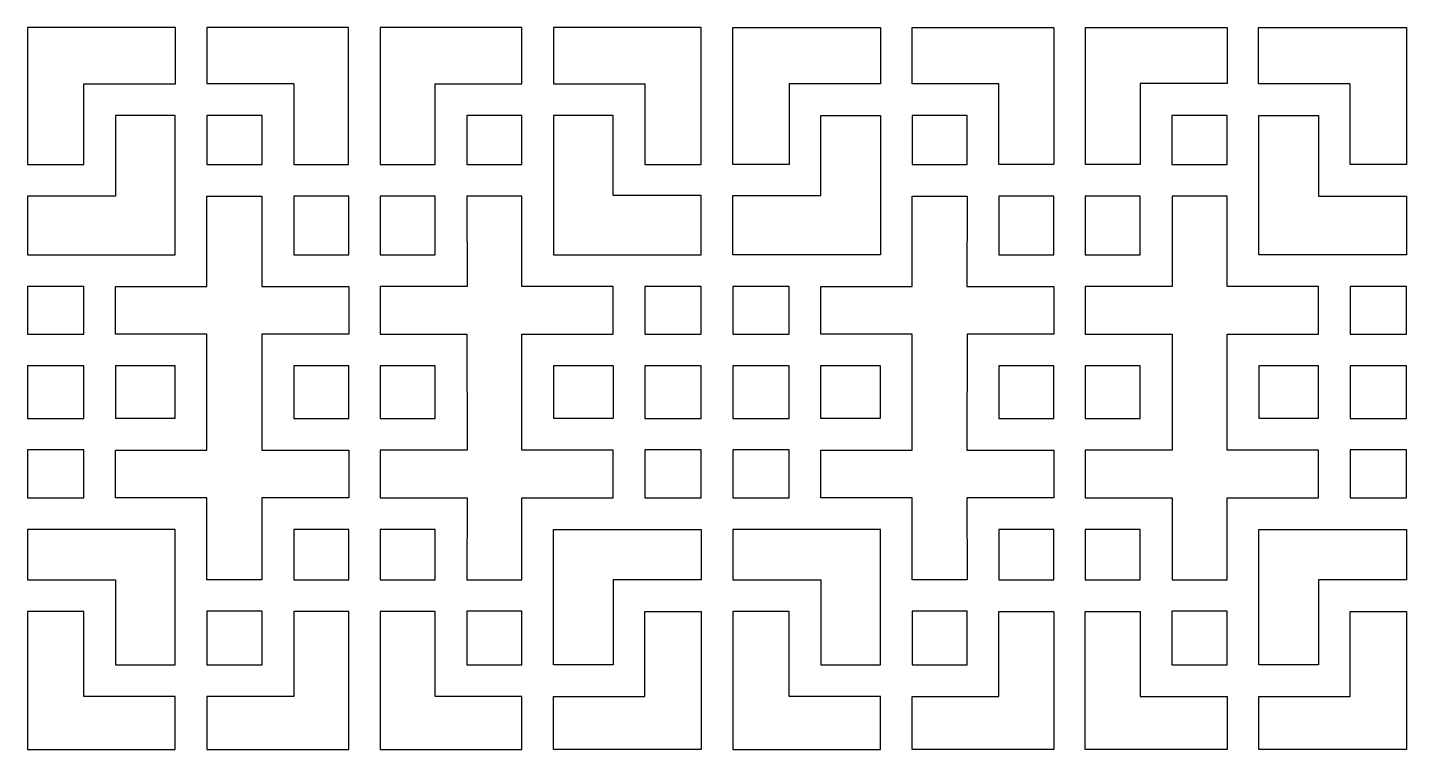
# Model space of a CAD drawing. Header units: centimetres. Extents: x -149 to 149, y -171 to 171.
# Drawn here: x -149.3 to -70.9, y -127.7 to -86.6 of the extents above; entities that cross this region are included whole.
import ezdxf

# ---------------------------------------------------------------- set-up
doc = ezdxf.new("R2010")
doc.units = ezdxf.units.CM
doc.header["$MEASUREMENT"] = 0
doc.layers.add('layer 1', color=7, linetype='Continuous')

msp = doc.modelspace()

# ---------------------------------------------------------------- linework, layer by layer
at = {"layer": 'layer 1', "color": 142}
for points in [[(-139.12947, -94.38502), (-135.99697, -94.38502), (-135.99697, -91.59502), (-139.12947, -91.59502), (-139.12947, -94.38502)], [(-124.35697, -94.38502), (-121.22447, -94.38502), (-121.22447, -91.59502), (-124.35697, -91.59502), (-124.35697, -94.38502)], [(-99.01491, -94.38502), (-95.88241, -94.38502), (-95.88241, -91.59502), (-99.01491, -91.59502), (-99.01491, -94.38502)], [(-84.24241, -94.38502), (-81.10991, -94.38502), (-81.10991, -91.59502), (-84.24241, -91.59502), (-84.24241, -94.38502)], [(-134.19697, -99.52001), (-131.06697, -99.52001), (-131.06697, -96.18751), (-134.19697, -96.18751), (-134.19697, -99.52001)], [(-129.28697, -99.52001), (-126.15697, -99.52001), (-126.15697, -96.18751), (-129.28697, -96.18751), (-129.28697, -99.52001)], [(-94.08241, -99.52001), (-90.95241, -99.52001), (-90.95241, -96.18751), (-94.08241, -96.18751), (-94.08241, -99.52001)], [(-89.17241, -99.52001), (-86.04241, -99.52001), (-86.04241, -96.18751), (-89.17241, -96.18751), (-89.17241, -99.52001)], [(-149.33447, -104.03502), (-146.13447, -104.03502), (-146.13447, -101.32002), (-149.33447, -101.32002), (-149.33447, -104.03502)], [(-114.21947, -104.03502), (-111.01947, -104.03502), (-111.01947, -101.32002), (-114.21947, -101.32002), (-114.21947, -104.03502)], [(-109.21991, -104.03502), (-106.01991, -104.03502), (-106.01991, -101.32002), (-109.21991, -101.32002), (-109.21991, -104.03502)], [(-74.10491, -104.03502), (-70.90491, -104.03502), (-70.90491, -101.32002), (-74.10491, -101.32002), (-74.10491, -104.03502)], [(-149.33447, -108.83), (-146.13447, -108.83), (-146.13447, -105.83502), (-149.33447, -105.83502), (-149.33447, -108.83)], [(-144.33947, -108.825), (-140.93197, -108.825), (-140.93197, -105.83502), (-144.33947, -105.83502), (-144.33947, -108.825)], [(-134.19697, -108.83001), (-131.06447, -108.83001), (-131.06447, -105.83251), (-134.19697, -105.83251), (-134.19697, -108.83001)], [(-129.28697, -108.83001), (-126.15697, -108.83001), (-126.15697, -105.83251), (-129.28697, -105.83251), (-129.28697, -108.83001)], [(-119.42197, -108.825), (-116.01447, -108.825), (-116.01447, -105.83502), (-119.42197, -105.83502), (-119.42197, -108.825)], [(-114.21947, -108.83), (-111.01947, -108.83), (-111.01947, -105.83502), (-114.21947, -105.83502), (-114.21947, -108.83)], [(-109.21991, -108.83), (-106.01991, -108.83), (-106.01991, -105.83502), (-109.21991, -105.83502), (-109.21991, -108.83)], [(-104.22491, -108.825), (-100.81741, -108.825), (-100.81741, -105.83502), (-104.22491, -105.83502), (-104.22491, -108.825)], [(-94.08241, -108.83001), (-90.95241, -108.83001), (-90.95241, -105.83251), (-94.08241, -105.83251), (-94.08241, -108.83001)], [(-89.17491, -108.83001), (-86.04241, -108.83001), (-86.04241, -105.83251), (-89.17491, -105.83251), (-89.17491, -108.83001)], [(-79.30741, -108.825), (-75.89991, -108.825), (-75.89991, -105.83502), (-79.30741, -105.83502), (-79.30741, -108.825)], [(-74.10491, -108.83), (-70.90491, -108.83), (-70.90491, -105.83502), (-74.10491, -105.83502), (-74.10491, -108.83)], [(-149.33396, -113.35224), (-146.13608, -113.35224), (-146.13608, -110.62588), (-149.33396, -110.62588), (-149.33396, -113.35224)], [(-114.21947, -113.35), (-111.01947, -113.35), (-111.01947, -110.62752), (-114.21947, -110.62752), (-114.21947, -113.35)], [(-109.21991, -113.35), (-106.01991, -113.35), (-106.01991, -110.62752), (-109.21991, -110.62752), (-109.21991, -113.35)], [(-74.1033, -113.35224), (-70.90542, -113.35224), (-70.90542, -110.62588), (-74.1033, -110.62588), (-74.1033, -113.35224)], [(-134.19697, -118.00502), (-131.06697, -118.00502), (-131.06697, -115.14752), (-134.19697, -115.14752), (-134.19697, -118.00502)], [(-129.28697, -118.00502), (-126.15447, -118.00502), (-126.15447, -115.14752), (-129.28697, -115.14752), (-129.28697, -118.00502)], [(-94.08491, -118.00502), (-90.95241, -118.00502), (-90.95241, -115.14752), (-94.08491, -115.14752), (-94.08491, -118.00502)], [(-89.17241, -118.00502), (-86.04241, -118.00502), (-86.04241, -115.14752), (-89.17241, -115.14752), (-89.17241, -118.00502)], [(-139.12947, -122.85252), (-135.99697, -122.85252), (-135.99697, -119.80502), (-139.12947, -119.80502), (-139.12947, -122.85252)], [(-124.35697, -122.85252), (-121.22447, -122.85252), (-121.22447, -119.80502), (-124.35697, -119.80502), (-124.35697, -122.85252)], [(-99.01491, -122.85252), (-95.88241, -122.85252), (-95.88241, -119.80502), (-99.01491, -119.80502), (-99.01491, -122.85252)], [(-84.24241, -122.85252), (-81.10991, -122.85252), (-81.10991, -119.80502), (-84.24241, -119.80502), (-84.24241, -122.85252)]]:
    msp.add_lwpolyline(points, close=True, dxfattribs=at)
for points, knots in [([(-146.13698, -89.79502), (-146.13698, -89.79502), (-146.13697, -94.38502), (-146.13697, -94.38502), (-146.13697, -94.38502), (-146.13697, -94.38502), (-149.33447, -94.38502), (-149.33447, -94.38502), (-149.33447, -94.38502), (-149.33447, -94.38502), (-149.33447, -86.59502), (-149.33447, -86.59502), (-149.33447, -86.59502), (-149.33447, -86.59502), (-140.92947, -86.59502), (-140.92947, -86.59502), (-140.92947, -86.59502), (-140.92947, -86.59502), (-140.92947, -89.79502), (-140.92947, -89.79502), (-140.92947, -89.79502), (-140.92947, -89.79502), (-146.13698, -89.79502), (-146.13698, -89.79502)], [0, 0, 0, 0, 0.14285714, 0.14285714, 0.14285714, 0.14285714, 0.28571429, 0.28571429, 0.28571429, 0.28571429, 0.42857143, 0.42857143, 0.42857143, 0.42857143, 0.57142857, 0.57142857, 0.57142857, 0.57142857, 0.71428571, 0.71428571, 0.71428571, 0.71428571, 1, 1, 1, 1]), ([(-134.19697, -89.76944), (-134.19697, -89.76944), (-139.12947, -89.76944), (-139.12947, -89.76944), (-139.12947, -89.76944), (-139.12947, -89.76944), (-139.12947, -86.59502), (-139.12947, -86.59502), (-139.12947, -86.59502), (-139.12947, -86.59502), (-131.07197, -86.59502), (-131.07197, -86.59502), (-131.07197, -86.59502), (-131.07197, -86.59502), (-131.07197, -94.38502), (-131.07197, -94.38502), (-131.07197, -94.38502), (-131.07197, -94.38502), (-134.19697, -94.38502), (-134.19697, -94.38502), (-134.19697, -94.38502), (-134.19697, -94.38502), (-134.19697, -89.76944), (-134.19697, -89.76944)], [0, 0, 0, 0, 0.14285714, 0.14285714, 0.14285714, 0.14285714, 0.28571429, 0.28571429, 0.28571429, 0.28571429, 0.42857143, 0.42857143, 0.42857143, 0.42857143, 0.57142857, 0.57142857, 0.57142857, 0.57142857, 0.71428571, 0.71428571, 0.71428571, 0.71428571, 1, 1, 1, 1]), ([(-121.22447, -86.59502), (-121.22447, -86.59502), (-121.22447, -89.79502), (-121.22447, -89.79502), (-121.22447, -89.79502), (-121.22447, -89.79502), (-126.15697, -89.79501), (-126.15697, -89.79501), (-126.15697, -89.79501), (-126.15697, -89.79501), (-126.15697, -94.38502), (-126.15697, -94.38502), (-126.15697, -94.38502), (-126.15697, -94.38502), (-129.28197, -94.38502), (-129.28197, -94.38502), (-129.28197, -94.38502), (-129.28197, -94.38502), (-129.28197, -86.59502), (-129.28197, -86.59502), (-129.28197, -86.59502), (-129.28197, -86.59502), (-121.22447, -86.59502), (-121.22447, -86.59502)], [0, 0, 0, 0, 0.14285714, 0.14285714, 0.14285714, 0.14285714, 0.28571429, 0.28571429, 0.28571429, 0.28571429, 0.42857143, 0.42857143, 0.42857143, 0.42857143, 0.57142857, 0.57142857, 0.57142857, 0.57142857, 0.71428571, 0.71428571, 0.71428571, 0.71428571, 1, 1, 1, 1]), ([(-111.01947, -86.59502), (-111.01947, -86.59502), (-111.01947, -94.38502), (-111.01947, -94.38502), (-111.01947, -94.38502), (-111.01947, -94.38502), (-114.21697, -94.38502), (-114.21697, -94.38502), (-114.21697, -94.38502), (-114.21697, -94.38502), (-114.21697, -89.79502), (-114.21697, -89.79502), (-114.21697, -89.79502), (-114.21697, -89.79502), (-119.42447, -89.79502), (-119.42447, -89.79502), (-119.42447, -89.79502), (-119.42447, -89.79502), (-119.42447, -86.59502), (-119.42447, -86.59502), (-119.42447, -86.59502), (-119.42447, -86.59502), (-111.01947, -86.59502), (-111.01947, -86.59502)], [0, 0, 0, 0, 0.14285714, 0.14285714, 0.14285714, 0.14285714, 0.28571429, 0.28571429, 0.28571429, 0.28571429, 0.42857143, 0.42857143, 0.42857143, 0.42857143, 0.57142857, 0.57142857, 0.57142857, 0.57142857, 0.71428571, 0.71428571, 0.71428571, 0.71428571, 1, 1, 1, 1]), ([(-109.21991, -86.59502), (-109.21991, -86.59502), (-109.21991, -94.38502), (-109.21991, -94.38502), (-109.21991, -94.38502), (-109.21991, -94.38502), (-106.02241, -94.38502), (-106.02241, -94.38502), (-106.02241, -94.38502), (-106.02241, -94.38502), (-106.02241, -89.79502), (-106.02241, -89.79502), (-106.02241, -89.79502), (-106.02241, -89.79502), (-100.81491, -89.79502), (-100.81491, -89.79502), (-100.81491, -89.79502), (-100.81491, -89.79502), (-100.81491, -86.59502), (-100.81491, -86.59502), (-100.81491, -86.59502), (-100.81491, -86.59502), (-109.21991, -86.59502), (-109.21991, -86.59502)], [0, 0, 0, 0, 0.14285714, 0.14285714, 0.14285714, 0.14285714, 0.28571429, 0.28571429, 0.28571429, 0.28571429, 0.42857143, 0.42857143, 0.42857143, 0.42857143, 0.57142857, 0.57142857, 0.57142857, 0.57142857, 0.71428571, 0.71428571, 0.71428571, 0.71428571, 1, 1, 1, 1]), ([(-99.01491, -86.59502), (-99.01491, -86.59502), (-99.01491, -89.79502), (-99.01491, -89.79502), (-99.01491, -89.79502), (-99.01491, -89.79502), (-94.08241, -89.79501), (-94.08241, -89.79501), (-94.08241, -89.79501), (-94.08241, -89.79501), (-94.08241, -94.38502), (-94.08241, -94.38502), (-94.08241, -94.38502), (-94.08241, -94.38502), (-90.95741, -94.38502), (-90.95741, -94.38502), (-90.95741, -94.38502), (-90.95741, -94.38502), (-90.95741, -86.59502), (-90.95741, -86.59502), (-90.95741, -86.59502), (-90.95741, -86.59502), (-99.01491, -86.59502), (-99.01491, -86.59502)], [0, 0, 0, 0, 0.14285714, 0.14285714, 0.14285714, 0.14285714, 0.28571429, 0.28571429, 0.28571429, 0.28571429, 0.42857143, 0.42857143, 0.42857143, 0.42857143, 0.57142857, 0.57142857, 0.57142857, 0.57142857, 0.71428571, 0.71428571, 0.71428571, 0.71428571, 1, 1, 1, 1]), ([(-86.04241, -89.76944), (-86.04241, -89.76944), (-81.10991, -89.76944), (-81.10991, -89.76944), (-81.10991, -89.76944), (-81.10991, -89.76944), (-81.10991, -86.59502), (-81.10991, -86.59502), (-81.10991, -86.59502), (-81.10991, -86.59502), (-89.16741, -86.59502), (-89.16741, -86.59502), (-89.16741, -86.59502), (-89.16741, -86.59502), (-89.16741, -94.38502), (-89.16741, -94.38502), (-89.16741, -94.38502), (-89.16741, -94.38502), (-86.04241, -94.38502), (-86.04241, -94.38502), (-86.04241, -94.38502), (-86.04241, -94.38502), (-86.04241, -89.76944), (-86.04241, -89.76944)], [0, 0, 0, 0, 0.14285714, 0.14285714, 0.14285714, 0.14285714, 0.28571429, 0.28571429, 0.28571429, 0.28571429, 0.42857143, 0.42857143, 0.42857143, 0.42857143, 0.57142857, 0.57142857, 0.57142857, 0.57142857, 0.71428571, 0.71428571, 0.71428571, 0.71428571, 1, 1, 1, 1]), ([(-74.1024, -89.79502), (-74.1024, -89.79502), (-74.10241, -94.38502), (-74.10241, -94.38502), (-74.10241, -94.38502), (-74.10241, -94.38502), (-70.90491, -94.38502), (-70.90491, -94.38502), (-70.90491, -94.38502), (-70.90491, -94.38502), (-70.90491, -86.59502), (-70.90491, -86.59502), (-70.90491, -86.59502), (-70.90491, -86.59502), (-79.30991, -86.59502), (-79.30991, -86.59502), (-79.30991, -86.59502), (-79.30991, -86.59502), (-79.30991, -89.79502), (-79.30991, -89.79502), (-79.30991, -89.79502), (-79.30991, -89.79502), (-74.1024, -89.79502), (-74.1024, -89.79502)], [0, 0, 0, 0, 0.14285714, 0.14285714, 0.14285714, 0.14285714, 0.28571429, 0.28571429, 0.28571429, 0.28571429, 0.42857143, 0.42857143, 0.42857143, 0.42857143, 0.57142857, 0.57142857, 0.57142857, 0.57142857, 0.71428571, 0.71428571, 0.71428571, 0.71428571, 1, 1, 1, 1]), ([(-140.94808, -99.52008), (-140.94808, -99.52008), (-149.33447, -99.52001), (-149.33447, -99.52001), (-149.33447, -99.52001), (-149.33447, -99.52001), (-149.33447, -96.18501), (-149.33447, -96.18501), (-149.33447, -96.18501), (-149.33447, -96.18501), (-144.33447, -96.18547), (-144.33447, -96.18547), (-144.33447, -96.18547), (-144.33447, -96.18547), (-144.33447, -91.59502), (-144.33447, -91.59502), (-144.33447, -91.59502), (-144.33447, -91.59502), (-140.93197, -91.59502), (-140.93197, -91.59502), (-140.93197, -91.59502), (-140.93197, -91.59502), (-140.94808, -99.52008), (-140.94808, -99.52008)], [0, 0, 0, 0, 0.14285714, 0.14285714, 0.14285714, 0.14285714, 0.28571429, 0.28571429, 0.28571429, 0.28571429, 0.42857143, 0.42857143, 0.42857143, 0.42857143, 0.57142857, 0.57142857, 0.57142857, 0.57142857, 0.71428571, 0.71428571, 0.71428571, 0.71428571, 1, 1, 1, 1]), ([(-119.42197, -99.52001), (-119.42197, -99.52001), (-119.42197, -91.59502), (-119.42197, -91.59502), (-119.42197, -91.59502), (-119.42197, -91.59502), (-116.01794, -91.59502), (-116.01794, -91.59502), (-116.01794, -91.59502), (-116.01794, -91.59502), (-116.01947, -96.15127), (-116.01947, -96.15127), (-116.01947, -96.15127), (-116.01947, -96.15127), (-111.01947, -96.15127), (-111.01947, -96.15127), (-111.01947, -96.15127), (-111.01947, -96.15127), (-111.01947, -99.52001), (-111.01947, -99.52001), (-111.01947, -99.52001), (-111.01947, -99.52001), (-119.42197, -99.52001), (-119.42197, -99.52001)], [0, 0, 0, 0, 0.14285714, 0.14285714, 0.14285714, 0.14285714, 0.28571429, 0.28571429, 0.28571429, 0.28571429, 0.42857143, 0.42857143, 0.42857143, 0.42857143, 0.57142857, 0.57142857, 0.57142857, 0.57142857, 0.71428571, 0.71428571, 0.71428571, 0.71428571, 1, 1, 1, 1]), ([(-100.81741, -99.52001), (-100.81741, -99.52001), (-100.81741, -91.59502), (-100.81741, -91.59502), (-100.81741, -91.59502), (-100.81741, -91.59502), (-104.22144, -91.59502), (-104.22144, -91.59502), (-104.22144, -91.59502), (-104.22144, -91.59502), (-104.21991, -96.15127), (-104.21991, -96.15127), (-104.21991, -96.15127), (-104.21991, -96.15127), (-109.21991, -96.15127), (-109.21991, -96.15127), (-109.21991, -96.15127), (-109.21991, -96.15127), (-109.21991, -99.52001), (-109.21991, -99.52001), (-109.21991, -99.52001), (-109.21991, -99.52001), (-100.81741, -99.52001), (-100.81741, -99.52001)], [0, 0, 0, 0, 0.14285714, 0.14285714, 0.14285714, 0.14285714, 0.28571429, 0.28571429, 0.28571429, 0.28571429, 0.42857143, 0.42857143, 0.42857143, 0.42857143, 0.57142857, 0.57142857, 0.57142857, 0.57142857, 0.71428571, 0.71428571, 0.71428571, 0.71428571, 1, 1, 1, 1]), ([(-79.2913, -99.52008), (-79.2913, -99.52008), (-70.90491, -99.52001), (-70.90491, -99.52001), (-70.90491, -99.52001), (-70.90491, -99.52001), (-70.90491, -96.18501), (-70.90491, -96.18501), (-70.90491, -96.18501), (-70.90491, -96.18501), (-75.90491, -96.18547), (-75.90491, -96.18547), (-75.90491, -96.18547), (-75.90491, -96.18547), (-75.90491, -91.59502), (-75.90491, -91.59502), (-75.90491, -91.59502), (-75.90491, -91.59502), (-79.30741, -91.59502), (-79.30741, -91.59502), (-79.30741, -91.59502), (-79.30741, -91.59502), (-79.2913, -99.52008), (-79.2913, -99.52008)], [0, 0, 0, 0, 0.14285714, 0.14285714, 0.14285714, 0.14285714, 0.28571429, 0.28571429, 0.28571429, 0.28571429, 0.42857143, 0.42857143, 0.42857143, 0.42857143, 0.57142857, 0.57142857, 0.57142857, 0.57142857, 0.71428571, 0.71428571, 0.71428571, 0.71428571, 1, 1, 1, 1]), ([(-139.12946, -104.03502), (-139.12946, -104.03502), (-139.12947, -110.63), (-139.12947, -110.63), (-139.12947, -110.63), (-139.12947, -110.63), (-144.33447, -110.63001), (-144.33447, -110.63001), (-144.33447, -110.63001), (-144.33447, -110.63001), (-144.33447, -113.35001), (-144.33447, -113.35001), (-144.33447, -113.35001), (-144.33447, -113.35001), (-139.12947, -113.35001), (-139.12947, -113.35001), (-139.12947, -113.35001), (-139.12947, -113.35001), (-139.12947, -118.01002), (-139.12947, -118.01002), (-139.12947, -118.01002), (-139.12947, -118.01002), (-136.00197, -118.01002), (-136.00197, -118.01002), (-136.00197, -118.01002), (-136.00197, -118.01002), (-136.00197, -113.34753), (-136.00197, -113.34753), (-136.00197, -113.34753), (-136.00197, -113.34753), (-131.06697, -113.35001), (-131.06697, -113.35001), (-131.06697, -113.35001), (-131.06697, -113.35001), (-131.06697, -110.63001), (-131.06697, -110.63001), (-131.06697, -110.63001), (-131.06697, -110.63001), (-136.00197, -110.63001), (-136.00197, -110.63001), (-136.00197, -110.63001), (-136.00197, -110.63001), (-136.00197, -104.03503), (-136.00197, -104.03503), (-136.00197, -104.03503), (-136.00197, -104.03503), (-131.06697, -104.03502), (-131.06697, -104.03502), (-131.06697, -104.03502), (-131.06697, -104.03502), (-131.06697, -101.32251), (-131.06697, -101.32251), (-131.06697, -101.32251), (-131.06697, -101.32251), (-136.00197, -101.32252), (-136.00197, -101.32252), (-136.00197, -101.32252), (-136.00197, -101.32252), (-136.00197, -96.18501), (-136.00197, -96.18501), (-136.00197, -96.18501), (-136.00197, -96.18501), (-139.12947, -96.18501), (-139.12947, -96.18501), (-139.12947, -96.18501), (-139.12947, -96.18501), (-139.12947, -101.32251), (-139.12947, -101.32251), (-139.12947, -101.32251), (-139.12947, -101.32251), (-144.33447, -101.32251), (-144.33447, -101.32251), (-144.33447, -101.32251), (-144.33447, -101.32251), (-144.33447, -104.03502), (-144.33447, -104.03502), (-144.33447, -104.03502), (-144.33447, -104.03502), (-139.12946, -104.03502), (-139.12946, -104.03502)], [0, 0, 0, 0, 0.04761905, 0.04761905, 0.04761905, 0.04761905, 0.0952381, 0.0952381, 0.0952381, 0.0952381, 0.14285714, 0.14285714, 0.14285714, 0.14285714, 0.19047619, 0.19047619, 0.19047619, 0.19047619, 0.23809524, 0.23809524, 0.23809524, 0.23809524, 0.28571429, 0.28571429, 0.28571429, 0.28571429, 0.33333333, 0.33333333, 0.33333333, 0.33333333, 0.38095238, 0.38095238, 0.38095238, 0.38095238, 0.42857143, 0.42857143, 0.42857143, 0.42857143, 0.47619048, 0.47619048, 0.47619048, 0.47619048, 0.52380952, 0.52380952, 0.52380952, 0.52380952, 0.57142857, 0.57142857, 0.57142857, 0.57142857, 0.61904762, 0.61904762, 0.61904762, 0.61904762, 0.66666667, 0.66666667, 0.66666667, 0.66666667, 0.71428571, 0.71428571, 0.71428571, 0.71428571, 0.76190476, 0.76190476, 0.76190476, 0.76190476, 0.80952381, 0.80952381, 0.80952381, 0.80952381, 0.85714286, 0.85714286, 0.85714286, 0.85714286, 0.9047619, 0.9047619, 0.9047619, 0.9047619, 1, 1, 1, 1]), ([(-124.33949, -110.63001), (-124.33949, -110.63001), (-124.35197, -104.03501), (-124.35197, -104.03501), (-124.35197, -104.03501), (-124.35197, -104.03501), (-129.28697, -104.03502), (-129.28697, -104.03502), (-129.28697, -104.03502), (-129.28697, -104.03502), (-129.28697, -101.32251), (-129.28697, -101.32251), (-129.28697, -101.32251), (-129.28697, -101.32251), (-124.3395, -101.32251), (-124.3395, -101.32251), (-124.3395, -101.32251), (-124.3395, -101.32251), (-124.35197, -96.18501), (-124.35197, -96.18501), (-124.35197, -96.18501), (-124.35197, -96.18501), (-121.22447, -96.18501), (-121.22447, -96.18501), (-121.22447, -96.18501), (-121.22447, -96.18501), (-121.22447, -101.32251), (-121.22447, -101.32251), (-121.22447, -101.32251), (-121.22447, -101.32251), (-116.01947, -101.32251), (-116.01947, -101.32251), (-116.01947, -101.32251), (-116.01947, -101.32251), (-116.01947, -104.03502), (-116.01947, -104.03502), (-116.01947, -104.03502), (-116.01947, -104.03502), (-121.22447, -104.03501), (-121.22447, -104.03501), (-121.22447, -104.03501), (-121.22447, -104.03501), (-121.22447, -110.63002), (-121.22447, -110.63002), (-121.22447, -110.63002), (-121.22447, -110.63002), (-116.01947, -110.63001), (-116.01947, -110.63001), (-116.01947, -110.63001), (-116.01947, -110.63001), (-116.01947, -113.35001), (-116.01947, -113.35001), (-116.01947, -113.35001), (-116.01947, -113.35001), (-121.22447, -113.34752), (-121.22447, -113.34752), (-121.22447, -113.34752), (-121.22447, -113.34752), (-121.22447, -118.01002), (-121.22447, -118.01002), (-121.22447, -118.01002), (-121.22447, -118.01002), (-124.35197, -118.01002), (-124.35197, -118.01002), (-124.35197, -118.01002), (-124.35197, -118.01002), (-124.3395, -113.35001), (-124.3395, -113.35001), (-124.3395, -113.35001), (-124.3395, -113.35001), (-129.28697, -113.35001), (-129.28697, -113.35001), (-129.28697, -113.35001), (-129.28697, -113.35001), (-129.28697, -110.63001), (-129.28697, -110.63001), (-129.28697, -110.63001), (-129.28697, -110.63001), (-124.33949, -110.63001), (-124.33949, -110.63001)], [0, 0, 0, 0, 0.04761905, 0.04761905, 0.04761905, 0.04761905, 0.0952381, 0.0952381, 0.0952381, 0.0952381, 0.14285714, 0.14285714, 0.14285714, 0.14285714, 0.19047619, 0.19047619, 0.19047619, 0.19047619, 0.23809524, 0.23809524, 0.23809524, 0.23809524, 0.28571429, 0.28571429, 0.28571429, 0.28571429, 0.33333333, 0.33333333, 0.33333333, 0.33333333, 0.38095238, 0.38095238, 0.38095238, 0.38095238, 0.42857143, 0.42857143, 0.42857143, 0.42857143, 0.47619048, 0.47619048, 0.47619048, 0.47619048, 0.52380952, 0.52380952, 0.52380952, 0.52380952, 0.57142857, 0.57142857, 0.57142857, 0.57142857, 0.61904762, 0.61904762, 0.61904762, 0.61904762, 0.66666667, 0.66666667, 0.66666667, 0.66666667, 0.71428571, 0.71428571, 0.71428571, 0.71428571, 0.76190476, 0.76190476, 0.76190476, 0.76190476, 0.80952381, 0.80952381, 0.80952381, 0.80952381, 0.85714286, 0.85714286, 0.85714286, 0.85714286, 0.9047619, 0.9047619, 0.9047619, 0.9047619, 1, 1, 1, 1]), ([(-95.89989, -110.63001), (-95.89989, -110.63001), (-95.88741, -104.03501), (-95.88741, -104.03501), (-95.88741, -104.03501), (-95.88741, -104.03501), (-90.95241, -104.03502), (-90.95241, -104.03502), (-90.95241, -104.03502), (-90.95241, -104.03502), (-90.95241, -101.32251), (-90.95241, -101.32251), (-90.95241, -101.32251), (-90.95241, -101.32251), (-95.89988, -101.32251), (-95.89988, -101.32251), (-95.89988, -101.32251), (-95.89988, -101.32251), (-95.88741, -96.18501), (-95.88741, -96.18501), (-95.88741, -96.18501), (-95.88741, -96.18501), (-99.01491, -96.18501), (-99.01491, -96.18501), (-99.01491, -96.18501), (-99.01491, -96.18501), (-99.01491, -101.32251), (-99.01491, -101.32251), (-99.01491, -101.32251), (-99.01491, -101.32251), (-104.21991, -101.32251), (-104.21991, -101.32251), (-104.21991, -101.32251), (-104.21991, -101.32251), (-104.21991, -104.03502), (-104.21991, -104.03502), (-104.21991, -104.03502), (-104.21991, -104.03502), (-99.01491, -104.03501), (-99.01491, -104.03501), (-99.01491, -104.03501), (-99.01491, -104.03501), (-99.01491, -110.63002), (-99.01491, -110.63002), (-99.01491, -110.63002), (-99.01491, -110.63002), (-104.21991, -110.63001), (-104.21991, -110.63001), (-104.21991, -110.63001), (-104.21991, -110.63001), (-104.21991, -113.35001), (-104.21991, -113.35001), (-104.21991, -113.35001), (-104.21991, -113.35001), (-99.01491, -113.34752), (-99.01491, -113.34752), (-99.01491, -113.34752), (-99.01491, -113.34752), (-99.01491, -118.01002), (-99.01491, -118.01002), (-99.01491, -118.01002), (-99.01491, -118.01002), (-95.88741, -118.01002), (-95.88741, -118.01002), (-95.88741, -118.01002), (-95.88741, -118.01002), (-95.89988, -113.35001), (-95.89988, -113.35001), (-95.89988, -113.35001), (-95.89988, -113.35001), (-90.95241, -113.35001), (-90.95241, -113.35001), (-90.95241, -113.35001), (-90.95241, -113.35001), (-90.95241, -110.63001), (-90.95241, -110.63001), (-90.95241, -110.63001), (-90.95241, -110.63001), (-95.89989, -110.63001), (-95.89989, -110.63001)], [0, 0, 0, 0, 0.04761905, 0.04761905, 0.04761905, 0.04761905, 0.0952381, 0.0952381, 0.0952381, 0.0952381, 0.14285714, 0.14285714, 0.14285714, 0.14285714, 0.19047619, 0.19047619, 0.19047619, 0.19047619, 0.23809524, 0.23809524, 0.23809524, 0.23809524, 0.28571429, 0.28571429, 0.28571429, 0.28571429, 0.33333333, 0.33333333, 0.33333333, 0.33333333, 0.38095238, 0.38095238, 0.38095238, 0.38095238, 0.42857143, 0.42857143, 0.42857143, 0.42857143, 0.47619048, 0.47619048, 0.47619048, 0.47619048, 0.52380952, 0.52380952, 0.52380952, 0.52380952, 0.57142857, 0.57142857, 0.57142857, 0.57142857, 0.61904762, 0.61904762, 0.61904762, 0.61904762, 0.66666667, 0.66666667, 0.66666667, 0.66666667, 0.71428571, 0.71428571, 0.71428571, 0.71428571, 0.76190476, 0.76190476, 0.76190476, 0.76190476, 0.80952381, 0.80952381, 0.80952381, 0.80952381, 0.85714286, 0.85714286, 0.85714286, 0.85714286, 0.9047619, 0.9047619, 0.9047619, 0.9047619, 1, 1, 1, 1]), ([(-81.10992, -104.03502), (-81.10992, -104.03502), (-81.10991, -110.63), (-81.10991, -110.63), (-81.10991, -110.63), (-81.10991, -110.63), (-75.90491, -110.63001), (-75.90491, -110.63001), (-75.90491, -110.63001), (-75.90491, -110.63001), (-75.90491, -113.35001), (-75.90491, -113.35001), (-75.90491, -113.35001), (-75.90491, -113.35001), (-81.10991, -113.35001), (-81.10991, -113.35001), (-81.10991, -113.35001), (-81.10991, -113.35001), (-81.10991, -118.01002), (-81.10991, -118.01002), (-81.10991, -118.01002), (-81.10991, -118.01002), (-84.23741, -118.01002), (-84.23741, -118.01002), (-84.23741, -118.01002), (-84.23741, -118.01002), (-84.23741, -113.34753), (-84.23741, -113.34753), (-84.23741, -113.34753), (-84.23741, -113.34753), (-89.17241, -113.35001), (-89.17241, -113.35001), (-89.17241, -113.35001), (-89.17241, -113.35001), (-89.17241, -110.63001), (-89.17241, -110.63001), (-89.17241, -110.63001), (-89.17241, -110.63001), (-84.23741, -110.63001), (-84.23741, -110.63001), (-84.23741, -110.63001), (-84.23741, -110.63001), (-84.23741, -104.03503), (-84.23741, -104.03503), (-84.23741, -104.03503), (-84.23741, -104.03503), (-89.17241, -104.03502), (-89.17241, -104.03502), (-89.17241, -104.03502), (-89.17241, -104.03502), (-89.17241, -101.32251), (-89.17241, -101.32251), (-89.17241, -101.32251), (-89.17241, -101.32251), (-84.23741, -101.32252), (-84.23741, -101.32252), (-84.23741, -101.32252), (-84.23741, -101.32252), (-84.23741, -96.18501), (-84.23741, -96.18501), (-84.23741, -96.18501), (-84.23741, -96.18501), (-81.10991, -96.18501), (-81.10991, -96.18501), (-81.10991, -96.18501), (-81.10991, -96.18501), (-81.10991, -101.32251), (-81.10991, -101.32251), (-81.10991, -101.32251), (-81.10991, -101.32251), (-75.90491, -101.32251), (-75.90491, -101.32251), (-75.90491, -101.32251), (-75.90491, -101.32251), (-75.90491, -104.03502), (-75.90491, -104.03502), (-75.90491, -104.03502), (-75.90491, -104.03502), (-81.10992, -104.03502), (-81.10992, -104.03502)], [0, 0, 0, 0, 0.04761905, 0.04761905, 0.04761905, 0.04761905, 0.0952381, 0.0952381, 0.0952381, 0.0952381, 0.14285714, 0.14285714, 0.14285714, 0.14285714, 0.19047619, 0.19047619, 0.19047619, 0.19047619, 0.23809524, 0.23809524, 0.23809524, 0.23809524, 0.28571429, 0.28571429, 0.28571429, 0.28571429, 0.33333333, 0.33333333, 0.33333333, 0.33333333, 0.38095238, 0.38095238, 0.38095238, 0.38095238, 0.42857143, 0.42857143, 0.42857143, 0.42857143, 0.47619048, 0.47619048, 0.47619048, 0.47619048, 0.52380952, 0.52380952, 0.52380952, 0.52380952, 0.57142857, 0.57142857, 0.57142857, 0.57142857, 0.61904762, 0.61904762, 0.61904762, 0.61904762, 0.66666667, 0.66666667, 0.66666667, 0.66666667, 0.71428571, 0.71428571, 0.71428571, 0.71428571, 0.76190476, 0.76190476, 0.76190476, 0.76190476, 0.80952381, 0.80952381, 0.80952381, 0.80952381, 0.85714286, 0.85714286, 0.85714286, 0.85714286, 0.9047619, 0.9047619, 0.9047619, 0.9047619, 1, 1, 1, 1]), ([(-144.33447, -118.00502), (-144.33447, -118.00502), (-149.33447, -118.00624), (-149.33447, -118.00624), (-149.33447, -118.00624), (-149.33447, -118.00624), (-149.33447, -115.15002), (-149.33447, -115.15002), (-149.33447, -115.15002), (-149.33447, -115.15002), (-140.93737, -115.15002), (-140.93737, -115.15002), (-140.93737, -115.15002), (-140.93737, -115.15002), (-140.93197, -122.85252), (-140.93197, -122.85252), (-140.93197, -122.85252), (-140.93197, -122.85252), (-144.33447, -122.85252), (-144.33447, -122.85252), (-144.33447, -122.85252), (-144.33447, -122.85252), (-144.33447, -118.00502), (-144.33447, -118.00502)], [0, 0, 0, 0, 0.14285714, 0.14285714, 0.14285714, 0.14285714, 0.28571429, 0.28571429, 0.28571429, 0.28571429, 0.42857143, 0.42857143, 0.42857143, 0.42857143, 0.57142857, 0.57142857, 0.57142857, 0.57142857, 0.71428571, 0.71428571, 0.71428571, 0.71428571, 1, 1, 1, 1]), ([(-116.01947, -118.00502), (-116.01947, -118.00502), (-111.01947, -118.01002), (-111.01947, -118.01002), (-111.01947, -118.01002), (-111.01947, -118.01002), (-111.01947, -115.15002), (-111.01947, -115.15002), (-111.01947, -115.15002), (-111.01947, -115.15002), (-119.42197, -115.15002), (-119.42197, -115.15002), (-119.42197, -115.15002), (-119.42197, -115.15002), (-119.42197, -122.85252), (-119.42197, -122.85252), (-119.42197, -122.85252), (-119.42197, -122.85252), (-116.01947, -122.85252), (-116.01947, -122.85252), (-116.01947, -122.85252), (-116.01947, -122.85252), (-116.01947, -118.00502), (-116.01947, -118.00502)], [0, 0, 0, 0, 0.14285714, 0.14285714, 0.14285714, 0.14285714, 0.28571429, 0.28571429, 0.28571429, 0.28571429, 0.42857143, 0.42857143, 0.42857143, 0.42857143, 0.57142857, 0.57142857, 0.57142857, 0.57142857, 0.71428571, 0.71428571, 0.71428571, 0.71428571, 1, 1, 1, 1]), ([(-104.21991, -118.00502), (-104.21991, -118.00502), (-109.21991, -118.01002), (-109.21991, -118.01002), (-109.21991, -118.01002), (-109.21991, -118.01002), (-109.21991, -115.15002), (-109.21991, -115.15002), (-109.21991, -115.15002), (-109.21991, -115.15002), (-100.81741, -115.15002), (-100.81741, -115.15002), (-100.81741, -115.15002), (-100.81741, -115.15002), (-100.81741, -122.85252), (-100.81741, -122.85252), (-100.81741, -122.85252), (-100.81741, -122.85252), (-104.21991, -122.85252), (-104.21991, -122.85252), (-104.21991, -122.85252), (-104.21991, -122.85252), (-104.21991, -118.00502), (-104.21991, -118.00502)], [0, 0, 0, 0, 0.14285714, 0.14285714, 0.14285714, 0.14285714, 0.28571429, 0.28571429, 0.28571429, 0.28571429, 0.42857143, 0.42857143, 0.42857143, 0.42857143, 0.57142857, 0.57142857, 0.57142857, 0.57142857, 0.71428571, 0.71428571, 0.71428571, 0.71428571, 1, 1, 1, 1]), ([(-75.90491, -118.00502), (-75.90491, -118.00502), (-70.90491, -118.00624), (-70.90491, -118.00624), (-70.90491, -118.00624), (-70.90491, -118.00624), (-70.90491, -115.15002), (-70.90491, -115.15002), (-70.90491, -115.15002), (-70.90491, -115.15002), (-79.30201, -115.15002), (-79.30201, -115.15002), (-79.30201, -115.15002), (-79.30201, -115.15002), (-79.30741, -122.85252), (-79.30741, -122.85252), (-79.30741, -122.85252), (-79.30741, -122.85252), (-75.90491, -122.85252), (-75.90491, -122.85252), (-75.90491, -122.85252), (-75.90491, -122.85252), (-75.90491, -118.00502), (-75.90491, -118.00502)], [0, 0, 0, 0, 0.14285714, 0.14285714, 0.14285714, 0.14285714, 0.28571429, 0.28571429, 0.28571429, 0.28571429, 0.42857143, 0.42857143, 0.42857143, 0.42857143, 0.57142857, 0.57142857, 0.57142857, 0.57142857, 0.71428571, 0.71428571, 0.71428571, 0.71428571, 1, 1, 1, 1]), ([(-149.33447, -119.80752), (-149.33447, -119.80752), (-146.13447, -119.80752), (-146.13447, -119.80752), (-146.13447, -119.80752), (-146.13447, -119.80752), (-146.13696, -124.65252), (-146.13696, -124.65252), (-146.13696, -124.65252), (-146.13696, -124.65252), (-140.93197, -124.65252), (-140.93197, -124.65252), (-140.93197, -124.65252), (-140.93197, -124.65252), (-140.93197, -127.66252), (-140.93197, -127.66252), (-140.93197, -127.66252), (-140.93197, -127.66252), (-149.33447, -127.66252), (-149.33447, -127.66252), (-149.33447, -127.66252), (-149.33447, -127.66252), (-149.33447, -119.80752), (-149.33447, -119.80752)], [0, 0, 0, 0, 0.14285714, 0.14285714, 0.14285714, 0.14285714, 0.28571429, 0.28571429, 0.28571429, 0.28571429, 0.42857143, 0.42857143, 0.42857143, 0.42857143, 0.57142857, 0.57142857, 0.57142857, 0.57142857, 0.71428571, 0.71428571, 0.71428571, 0.71428571, 1, 1, 1, 1]), ([(-134.19697, -124.65252), (-134.19697, -124.65252), (-134.19697, -119.80752), (-134.19697, -119.80752), (-134.19697, -119.80752), (-134.19697, -119.80752), (-131.06697, -119.80752), (-131.06697, -119.80752), (-131.06697, -119.80752), (-131.06697, -119.80752), (-131.06697, -127.66252), (-131.06697, -127.66252), (-131.06697, -127.66252), (-131.06697, -127.66252), (-139.12947, -127.66252), (-139.12947, -127.66252), (-139.12947, -127.66252), (-139.12947, -127.66252), (-139.12947, -124.65252), (-139.12947, -124.65252), (-139.12947, -124.65252), (-139.12947, -124.65252), (-134.19697, -124.65252), (-134.19697, -124.65252)], [0, 0, 0, 0, 0.14285714, 0.14285714, 0.14285714, 0.14285714, 0.28571429, 0.28571429, 0.28571429, 0.28571429, 0.42857143, 0.42857143, 0.42857143, 0.42857143, 0.57142857, 0.57142857, 0.57142857, 0.57142857, 0.71428571, 0.71428571, 0.71428571, 0.71428571, 1, 1, 1, 1]), ([(-129.28697, -127.66252), (-129.28697, -127.66252), (-129.28697, -119.80752), (-129.28697, -119.80752), (-129.28697, -119.80752), (-129.28697, -119.80752), (-126.15446, -119.80752), (-126.15446, -119.80752), (-126.15446, -119.80752), (-126.15446, -119.80752), (-126.15697, -124.65252), (-126.15697, -124.65252), (-126.15697, -124.65252), (-126.15697, -124.65252), (-121.22447, -124.65252), (-121.22447, -124.65252), (-121.22447, -124.65252), (-121.22447, -124.65252), (-121.22447, -127.66252), (-121.22447, -127.66252), (-121.22447, -127.66252), (-121.22447, -127.66252), (-129.28697, -127.66252), (-129.28697, -127.66252)], [0, 0, 0, 0, 0.14285714, 0.14285714, 0.14285714, 0.14285714, 0.28571429, 0.28571429, 0.28571429, 0.28571429, 0.42857143, 0.42857143, 0.42857143, 0.42857143, 0.57142857, 0.57142857, 0.57142857, 0.57142857, 0.71428571, 0.71428571, 0.71428571, 0.71428571, 1, 1, 1, 1]), ([(-111.01947, -127.66252), (-111.01947, -127.66252), (-111.01947, -119.80752), (-111.01947, -119.80752), (-111.01947, -119.80752), (-111.01947, -119.80752), (-114.21947, -119.80752), (-114.21947, -119.80752), (-114.21947, -119.80752), (-114.21947, -119.80752), (-114.21697, -124.65252), (-114.21697, -124.65252), (-114.21697, -124.65252), (-114.21697, -124.65252), (-119.42197, -124.65252), (-119.42197, -124.65252), (-119.42197, -124.65252), (-119.42197, -124.65252), (-119.42197, -127.66252), (-119.42197, -127.66252), (-119.42197, -127.66252), (-119.42197, -127.66252), (-111.01947, -127.66252), (-111.01947, -127.66252)], [0, 0, 0, 0, 0.14285714, 0.14285714, 0.14285714, 0.14285714, 0.28571429, 0.28571429, 0.28571429, 0.28571429, 0.42857143, 0.42857143, 0.42857143, 0.42857143, 0.57142857, 0.57142857, 0.57142857, 0.57142857, 0.71428571, 0.71428571, 0.71428571, 0.71428571, 1, 1, 1, 1]), ([(-109.21991, -127.66252), (-109.21991, -127.66252), (-109.21991, -119.80752), (-109.21991, -119.80752), (-109.21991, -119.80752), (-109.21991, -119.80752), (-106.01991, -119.80752), (-106.01991, -119.80752), (-106.01991, -119.80752), (-106.01991, -119.80752), (-106.02241, -124.65252), (-106.02241, -124.65252), (-106.02241, -124.65252), (-106.02241, -124.65252), (-100.81741, -124.65252), (-100.81741, -124.65252), (-100.81741, -124.65252), (-100.81741, -124.65252), (-100.81741, -127.66252), (-100.81741, -127.66252), (-100.81741, -127.66252), (-100.81741, -127.66252), (-109.21991, -127.66252), (-109.21991, -127.66252)], [0, 0, 0, 0, 0.14285714, 0.14285714, 0.14285714, 0.14285714, 0.28571429, 0.28571429, 0.28571429, 0.28571429, 0.42857143, 0.42857143, 0.42857143, 0.42857143, 0.57142857, 0.57142857, 0.57142857, 0.57142857, 0.71428571, 0.71428571, 0.71428571, 0.71428571, 1, 1, 1, 1]), ([(-90.95241, -127.66252), (-90.95241, -127.66252), (-90.95241, -119.80752), (-90.95241, -119.80752), (-90.95241, -119.80752), (-90.95241, -119.80752), (-94.08492, -119.80752), (-94.08492, -119.80752), (-94.08492, -119.80752), (-94.08492, -119.80752), (-94.08241, -124.65252), (-94.08241, -124.65252), (-94.08241, -124.65252), (-94.08241, -124.65252), (-99.01491, -124.65252), (-99.01491, -124.65252), (-99.01491, -124.65252), (-99.01491, -124.65252), (-99.01491, -127.66252), (-99.01491, -127.66252), (-99.01491, -127.66252), (-99.01491, -127.66252), (-90.95241, -127.66252), (-90.95241, -127.66252)], [0, 0, 0, 0, 0.14285714, 0.14285714, 0.14285714, 0.14285714, 0.28571429, 0.28571429, 0.28571429, 0.28571429, 0.42857143, 0.42857143, 0.42857143, 0.42857143, 0.57142857, 0.57142857, 0.57142857, 0.57142857, 0.71428571, 0.71428571, 0.71428571, 0.71428571, 1, 1, 1, 1]), ([(-86.04241, -124.65252), (-86.04241, -124.65252), (-86.04241, -119.80752), (-86.04241, -119.80752), (-86.04241, -119.80752), (-86.04241, -119.80752), (-89.17241, -119.80752), (-89.17241, -119.80752), (-89.17241, -119.80752), (-89.17241, -119.80752), (-89.17241, -127.66252), (-89.17241, -127.66252), (-89.17241, -127.66252), (-89.17241, -127.66252), (-81.10991, -127.66252), (-81.10991, -127.66252), (-81.10991, -127.66252), (-81.10991, -127.66252), (-81.10991, -124.65252), (-81.10991, -124.65252), (-81.10991, -124.65252), (-81.10991, -124.65252), (-86.04241, -124.65252), (-86.04241, -124.65252)], [0, 0, 0, 0, 0.14285714, 0.14285714, 0.14285714, 0.14285714, 0.28571429, 0.28571429, 0.28571429, 0.28571429, 0.42857143, 0.42857143, 0.42857143, 0.42857143, 0.57142857, 0.57142857, 0.57142857, 0.57142857, 0.71428571, 0.71428571, 0.71428571, 0.71428571, 1, 1, 1, 1]), ([(-70.90491, -119.80752), (-70.90491, -119.80752), (-74.10491, -119.80752), (-74.10491, -119.80752), (-74.10491, -119.80752), (-74.10491, -119.80752), (-74.10242, -124.65252), (-74.10242, -124.65252), (-74.10242, -124.65252), (-74.10242, -124.65252), (-79.30741, -124.65252), (-79.30741, -124.65252), (-79.30741, -124.65252), (-79.30741, -124.65252), (-79.30741, -127.66252), (-79.30741, -127.66252), (-79.30741, -127.66252), (-79.30741, -127.66252), (-70.90491, -127.66252), (-70.90491, -127.66252), (-70.90491, -127.66252), (-70.90491, -127.66252), (-70.90491, -119.80752), (-70.90491, -119.80752)], [0, 0, 0, 0, 0.14285714, 0.14285714, 0.14285714, 0.14285714, 0.28571429, 0.28571429, 0.28571429, 0.28571429, 0.42857143, 0.42857143, 0.42857143, 0.42857143, 0.57142857, 0.57142857, 0.57142857, 0.57142857, 0.71428571, 0.71428571, 0.71428571, 0.71428571, 1, 1, 1, 1])]:
    msp.add_open_spline(points, degree=3, knots=knots, dxfattribs=at)

doc.saveas('drawing.dxf')
